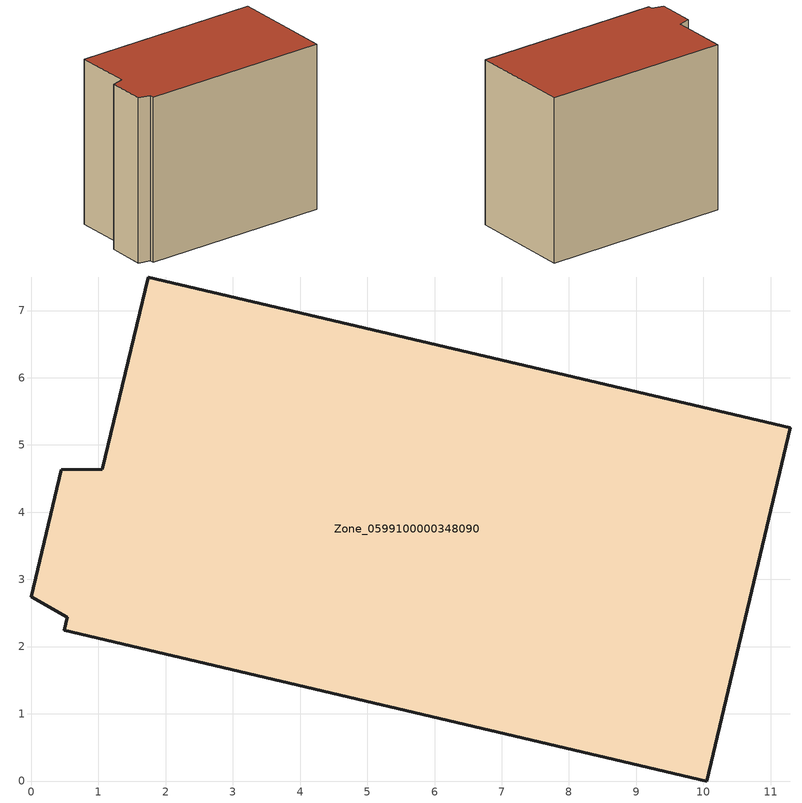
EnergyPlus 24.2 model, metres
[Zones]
Zone_0599100000348090
 floor ground (C_G): 0.54,2.44 0,2.74 0.45,4.63 1.06,4.64 1.74,7.5 11.29,5.26 10.05,0 0.49,2.24 z0
 wall outside (C_F): 1.06,4.64 0.45,4.63 0,2.74 0.54,2.44 0.49,2.24 10.05,0 11.29,5.26 1.74,7.5 1.06,4.64 z0:8.7
 roof outside (C_R): 11.29,5.26 1.74,7.5 1.06,4.64 0.45,4.63 0,2.74 0.54,2.44 0.49,2.24 10.05,0 z8.7
[BUILDING]
Pand.0599100000348090: North Axis=0; Terrain=City; Loads Convergence Tolerance Value=0.04; Temperature Convergence Tolerance Value=0.4; Solar Distribution=FullExterior; Maximum Number of Warmup Days=25; Minimum Number of Warmup Days=1
[Site:Location]
Rotterdam.The.Hague.AP_ZH_NLD Design_Conditions: Latitude=51.96; Longitude=4.45; Time Zone=1; Elevation=-4.5
[SITE:GROUNDTEMPERATURE:BUILDINGSURFACE]
18, 18, 18, 18, 18, 18, 18, 18, 18, 18, 18, 18
[MATERIAL] Thermal Absorptance=0.9; Solar Absorptance=0.7; Visible Absorptance=0.7
Name | Roughness | Thickness | Conductivity | Density | Specific Heat
G.TI.1992-2005 | MediumSmooth | 0.15 | 0.06 | 540 | 1210
F.TI.1992-2005 | Rough | 0.3 | 0.12 | 1920 | 840
R.TI.1992-2005 | MediumRough | 0.2 | 0.08 | 1500 | 1000
[CONSTRUCTION]
C_G: G.TI.1992-2005
C_F: F.TI.1992-2005
C_R: R.TI.1992-2005
[ZONE]
Zone_0599100000348090: Type=1; Multiplier=1; Ceiling Height=Autocalculate; Volume=Autocalculate; Floor Area=autocalculate; Part of Total Floor Area=Yes
[ZONEINFILTRATION:DESIGNFLOWRATE]
Infil_Zone_0599100000348090: Zone or ZoneList or Space or SpaceList=Zone_0599100000348090; Schedule=AlwaysOn; Design Flow Rate Calculation Method=Flow/Area; Flow Rate per Floor Area=0.0015; Constant Term Coefficient=1; Temperature Term Coefficient=0; Velocity Term Coefficient=0; Velocity Squared Term Coefficient=0
[HVACTEMPLATE:ZONE:IDEALLOADSAIRSYSTEM]
Zone_0599100000348090: Maximum Heating Supply Air Temperature=50; Minimum Cooling Supply Air Temperature=13; Maximum Heating Supply Air Humidity Ratio=0.0156; Minimum Cooling Supply Air Humidity Ratio=0.0077; Heating Limit=NoLimit; Cooling Limit=NoLimit; Dehumidification Control Type=ConstantSensibleHeatRatio; Cooling Sensible Heat Ratio=0.7; Dehumidification Setpoint=60; Humidification Control Type=None; Humidification Setpoint=30; Outdoor Air Method=None; Outdoor Air Flow Rate per Person=0.00944; Outdoor Air Flow Rate per Zone Floor Area=0; Outdoor Air Flow Rate per Zone=0; Demand Controlled Ventilation Type=None; Outdoor Air Economizer Type=NoEconomizer; Heat Recovery Type=None; Sensible Heat Recovery Effectiveness=0.7; Latent Heat Recovery Effectiveness=0.65
[ZONECONTROL:THERMOSTAT]
ThermostatControl_Zone_0599100000348090: Zone or ZoneList=Zone_0599100000348090; Control Type Schedule=DualSetpointControlType; Control 1=Thermostat_Zone_0599100000348090; Temperature Difference Between Cutout And Setpoint=0
[THERMOSTATSETPOINT:DUALSETPOINT]
Thermostat_Zone_0599100000348090: Heating Setpoint Temperature Schedule=HeatingSetpoint_Zone_0599100000348090; Cooling Setpoint Temperature Schedule=CoolingSetpoint_Zone_0599100000348090
[SCHEDULE:COMPACT]
HeatingSetpoint_Zone_0599100000348090: Through: 12/31, For: AllDays, Until: 24:00, 21
CoolingSetpoint_Zone_0599100000348090: Through: 12/31, For: AllDays, Until: 24:00, 24
DualSetpointControlType: Through: 12/31, For: AllDays, Until: 24:00, 4
AlwaysOn: Through: 12/31, For: AllDays, Until: 24:00, 1
